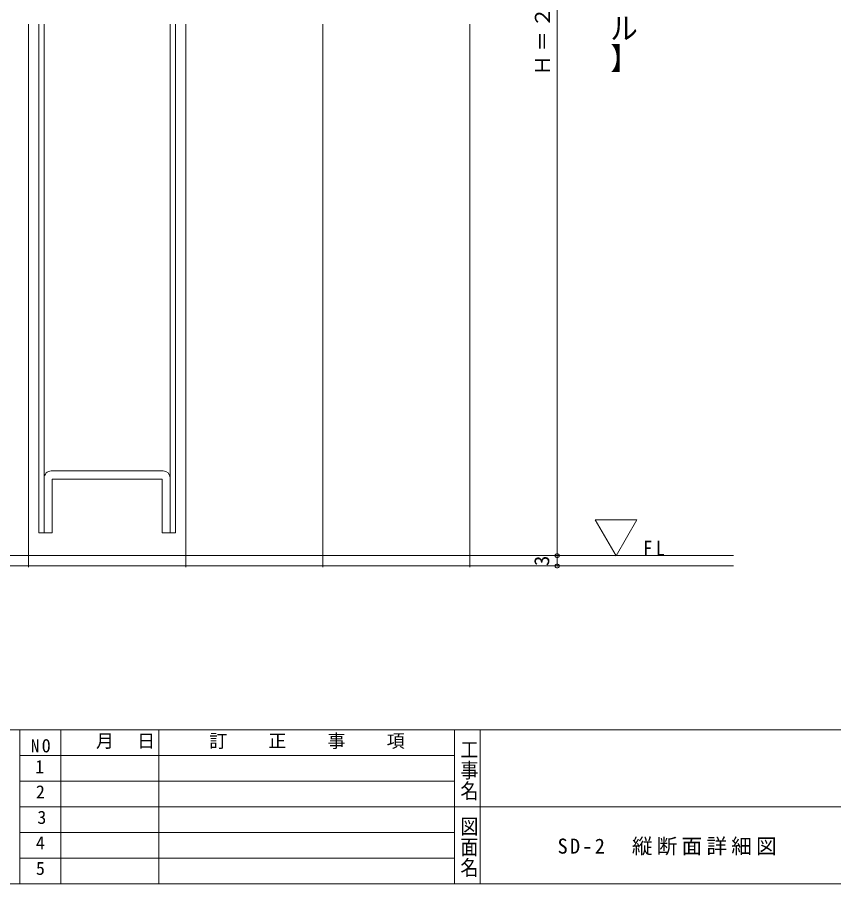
# Model space of a CAD drawing. Units: millimetres on the paper, with parts at other scales. Extents: x 412 to 1654, y -812 to -538.
# Drawn here: x 1333.6 to 1452.8, y -811.7 to -685 of the extents above; entities that cross this region are included whole.
import ezdxf
from ezdxf.enums import TextEntityAlignment as Align

# ---------------------------------------------------------------- set-up
doc = ezdxf.new("R2010")
doc.units = ezdxf.units.MM
doc.header["$PDMODE"] = 32
doc.header["$PDSIZE"] = 0.6
doc.linetypes.add('DASHED3', pattern=[4, 3, -1])
doc.layers.add('1-9_hojyosen', color=7, linetype='Continuous', lineweight=9)
doc.layers.add('F-0', color=5, linetype='Continuous', lineweight=9)
doc.styles.add('@ＭＳ ゴシック', font='')
doc.styles.add('ＭＳ ゴシック', font='')
doc.styles.get('@ＭＳ ゴシック').set_extended_font_data('@MS Gothic')
doc.styles.get('ＭＳ ゴシック').set_extended_font_data('MS Gothic')

msp = doc.modelspace()

# ---------------------------------------------------------------- linework, layer by layer
at = {"layer": '1-9_hojyosen', "color": 3}
for p, q in [((1412.433, -763.74), (1412.433, -606.939)), ((1412.433, -763.74), (1403.458, -763.74)), ((1412.433, -763.74), (1403.458, -763.74)), ((1412.433, -765.24), (1412.433, -763.74)), ((1412.433, -765.24), (1412.433, -763.74)), ((1412.433, -765.24), (1403.458, -765.24)), ((1412.433, -765.24), (1403.458, -765.24))]:
    msp.add_line(p, q, dxfattribs=at)
at = {"layer": '1-9_hojyosen'}
for p, q in [((1335.175, -763.909), (1335.175, -686.045)), ((1336.675, -760.41), (1336.675, -686.045)), ((1337.475, -759.609), (1337.475, -686.045)), ((1355.875, -759.609), (1355.875, -686.045)), ((1356.675, -760.41), (1356.675, -686.045)), ((1358.175, -763.909), (1358.175, -686.045)), ((1378.175, -763.909), (1378.175, -686.045)), ((1399.675, -763.909), (1399.675, -686.045)), ((1336.675, -760.41), (1337.475, -760.41)), ((1356.675, -760.41), (1355.825, -760.41)), ((1438.195, -763.74), (1286.512, -763.739)), ((1438.195, -765.24), (1286.512, -765.239))]:
    msp.add_line(p, q, dxfattribs=at)
at = {"layer": '1-9_hojyosen', "color": 2, "lineweight": 13}
for p, q in [((1338.475, -751.36), (1354.875, -751.36)), ((1337.475, -752.36), (1337.475, -760.41)), ((1338.625, -752.56), (1338.625, -760.41)), ((1338.625, -752.56), (1354.725, -752.56)), ((1354.725, -752.56), (1354.725, -760.41)), ((1355.875, -752.36), (1355.875, -760.41)), ((1337.475, -760.41), (1338.625, -760.41)), ((1354.725, -760.41), (1355.875, -760.41))]:
    msp.add_line(p, q, dxfattribs=at)
at = {"layer": '1-9_hojyosen', "linetype": 'DASHED3'}
for p, q in [((1335.175, -763.909), (1335.175, -765.409)), ((1358.175, -763.909), (1358.175, -765.409)), ((1378.175, -763.909), (1378.175, -765.409)), ((1399.675, -763.909), (1399.675, -765.409))]:
    msp.add_line(p, q, dxfattribs=at)
at = {"layer": '1-9_hojyosen'}
msp.add_lwpolyline([(1421.038, -763.744), (1424.069, -758.494), (1418.006, -758.494)], close=True, dxfattribs=at)
at = {"layer": '1-9_hojyosen', "color": 2, "lineweight": 13}
for centre, start, end in [((1338.475, -752.36), 90.0001, 180.0001), ((1354.875, -752.36), 0.0001, 90.0001)]:
    msp.add_arc(centre, 1, start, end, dxfattribs=at)
at = {"layer": '1-9_hojyosen', "color": 134}
for p in [(1412.433, -763.74), (1412.433, -765.24), (1412.433, -765.24)]:
    msp.add_point(p, dxfattribs=at)
at = {"layer": 'F-0'}
for p, q in [((1251.865, -789.19), (1333.926, -789.19)), ((1251.865, -789.19), (1397.415, -789.19)), ((1333.926, -789.19), (1333.926, -811.69)), ((1339.926, -789.19), (1339.926, -811.69)), ((1354.22, -789.19), (1354.22, -811.69)), ((1397.415, -789.19), (1463.09, -789.19)), ((1397.415, -792.94), (1333.926, -792.94)), ((1397.415, -796.69), (1333.926, -796.69)), ((1397.415, -800.44), (1333.926, -800.44)), ((1463.09, -800.44), (1397.415, -800.44)), ((1397.415, -804.19), (1333.926, -804.19)), ((1397.415, -807.94), (1333.926, -807.94)), ((1333.926, -811.69), (1251.865, -811.69)), ((1643.865, -811.69), (1251.865, -811.69))]:
    msp.add_line(p, q, dxfattribs=at)
for points in [[(1397.415, -789.19), (1397.415, -800.44), (1397.415, -811.69)], [(1401.165, -789.19), (1401.165, -800.44), (1401.165, -811.69)]]:
    msp.add_lwpolyline(points, dxfattribs=at)

# ---------------------------------------------------------------- texts
at = {"layer": '1-9_hojyosen', "style": '@ＭＳ ゴシック', "width": 1.1}
msp.add_text('【ホール】', height=2.933, rotation=270, dxfattribs=at).set_placement((1419.811, -671.191), align=Align.BOTTOM_LEFT)
at = {"layer": '1-9_hojyosen', "style": 'ＭＳ ゴシック'}
msp.add_text('3', height=2.199, rotation=90, dxfattribs=at).set_placement((1411.933, -765.24), align=Align.BOTTOM_LEFT)
msp.add_text('3', height=2.199, rotation=90, dxfattribs=at).set_placement((1411.933, -765.24), align=Align.BOTTOM_LEFT)
at = {"layer": '1-9_hojyosen', "insert": (1411.414, -693.559), "char_height": 2.199, "attachment_point": 7, "rotation": 90, "style": 'ＭＳ ゴシック'}
msp.add_mtext('\\T1.17;Ｈ＝２０７５', dxfattribs=at)
at = {"layer": '1-9_hojyosen', "char_height": 2.199, "attachment_point": 7, "style": 'ＭＳ ゴシック'}
for s, insert in [('\\T1.36;\\W0.9;FL', (1425.002, -763.743)), ('\\T1.21;SD-2\u3000縦断面詳細図', (1412.486, -807.565))]:
    msp.add_mtext(s, dxfattribs=dict(at, insert=insert))
at = {"layer": 'F-0', "color": 7, "style": 'ＭＳ ゴシック'}
for s, p in [('月', (1345.045, -792.362)), ('日', (1351.061, -792.362)), ('訂', (1361.594, -792.362)), ('正', (1370.233, -792.362)), ('事', (1378.872, -792.362)), ('項', (1387.511, -792.362)), ('1', (1336.158, -796.128)), ('2', (1336.269, -799.81)), ('3', (1336.475, -803.535)), ('4', (1336.269, -807.259)), ('5', (1336.269, -810.984))]:
    msp.add_text(s, height=1.924, dxfattribs=at).set_placement(p, align=Align.BOTTOM_LEFT)
at = {"layer": 'F-0', "color": 7, "style": '@ＭＳ ゴシック', "width": 1.15}
for s, p in [('工事名', (1398.029, -790.549)), ('図面名', (1398.031, -801.771))]:
    msp.add_text(s, height=1.924, rotation=270, dxfattribs=at).set_placement(p, align=Align.BOTTOM_LEFT)
at = {"layer": 'F-0', "color": 7, "insert": (1335.52, -792.528), "char_height": 1.924, "attachment_point": 7, "style": 'ＭＳ ゴシック'}
msp.add_mtext('\\T1.31;\\W0.95;NO', dxfattribs=at)

doc.saveas('drawing.dxf')
